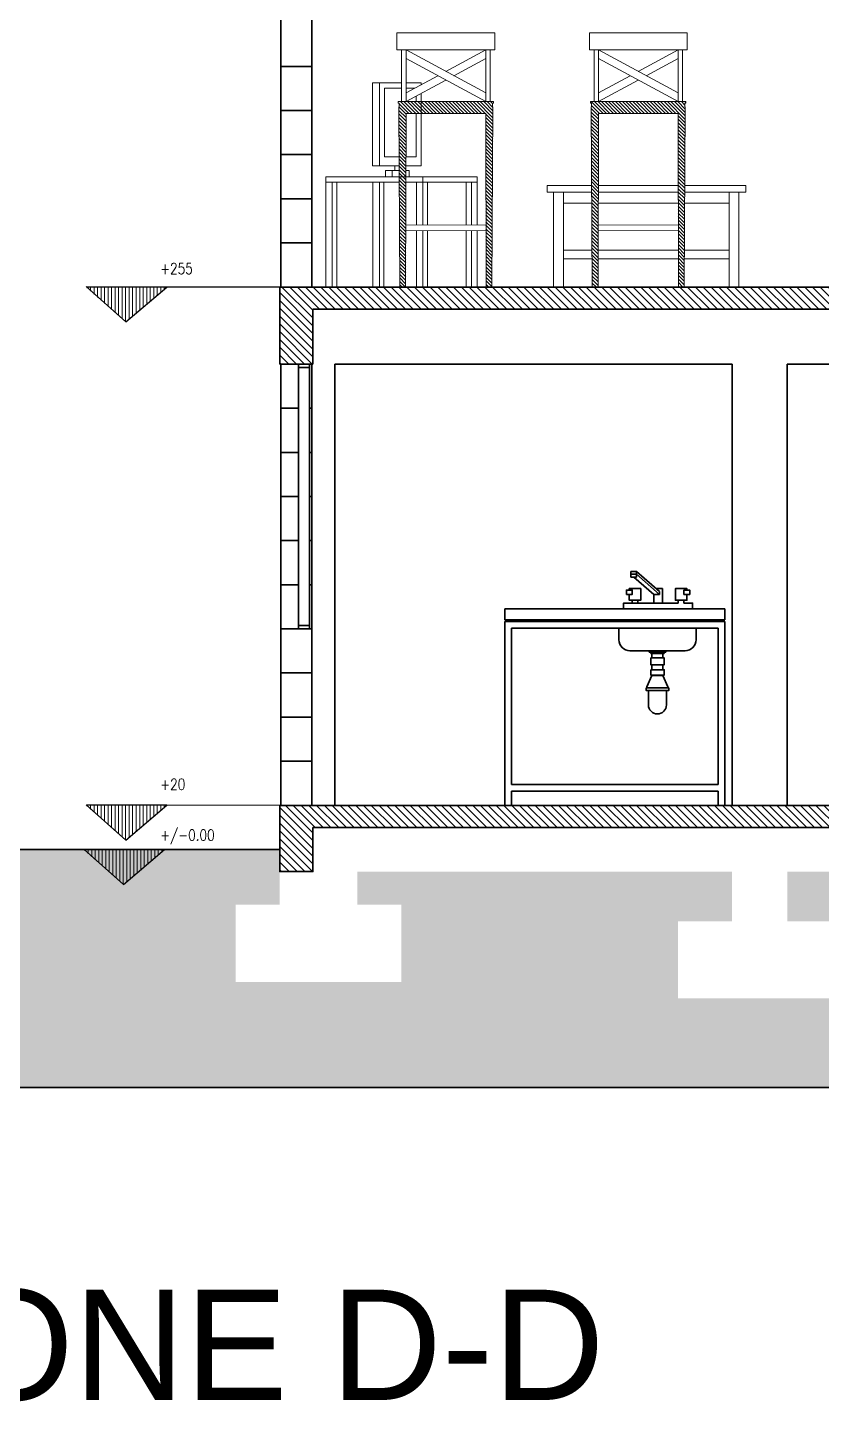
# Model space of a CAD drawing. Header units: metres. Extents: x -90 to 10476, y -9 to 23.
# Drawn here: x -35.09 to -31.49, y 2.4 to 8.62 of the extents above; entities that cross this region are included whole.
import ezdxf

# ---------------------------------------------------------------- set-up
doc = ezdxf.new("R2010")
doc.units = ezdxf.units.M
doc.header["$LTSCALE"] = 5
doc.header["$MEASUREMENT"] = 0
for name, color, linetype, lineweight in [('A-ANNO-NOTE', 7, 'Continuous', 35), ('A-ELEV-MBE1', 7, 'Continuous', 35), ('A-ELEV-PATT', 255, 'Continuous', 18), ('A-FURN', 253, 'Continuous', 18), ('A-SECT-MCUT', 7, 'Continuous', 35), ('A-SECT-PATT', 8, 'Continuous', 18)]:
    doc.layers.add(name, color=color, linetype=linetype, lineweight=lineweight)
doc.layers.add('quote', color=3, linetype='Continuous')
doc.layers.add('sezioni', color=1, linetype='Continuous')
doc.styles.add('E-ROMANS', font='romans.shx', dxfattribs={"width": 0.8})
doc.styles.get("Standard").update_dxf_attribs({"font": 'arial.ttf'})

msp = doc.modelspace()

# ---------------------------------------------------------------- hatches: boundary and pattern name
at = {"layer": 'A-ELEV-PATT'}
h = msp.add_hatch(dxfattribs=at)
h.set_pattern_fill('ANSI31', color=256, scale=0.005, angle=225, style=0)
h.set_pattern_definition([(270, (169.840012, -124.376377), (0.015875, -4e-17), [])])
h.paths.add_polyline_path([(-34.8273, 7.4472), (-34.6433, 7.2886), (-34.4594, 7.4472)])
h = msp.add_hatch(dxfattribs=at)
h.set_pattern_fill('ANSI31', color=256, scale=0.005, angle=225, style=0)
h.set_pattern_definition([(270, (169.840012, -126.725192), (0.015875, -4e-17), [])])
h.paths.add_polyline_path([(-34.8273, 5.0984), (-34.6433, 4.9398), (-34.4594, 5.0984)])
h = msp.add_hatch(dxfattribs=at)
h.set_pattern_fill('ANSI31', color=256, scale=0.005, angle=225, style=0)
h.set_pattern_definition([(270, (169.82906, -126.925708), (0.015875, -4e-17), [])])
h.paths.add_polyline_path([(-34.8383, 4.8979), (-34.6543, 4.7393), (-34.4703, 4.8979)])
at = {"layer": 'A-FURN'}
h = msp.add_hatch(dxfattribs=at)
h.set_pattern_fill('ANSI31', color=256, scale=0.0035, angle=90)
h.set_pattern_definition([(135, (0, -3e-15), (-0.007857724, -0.007857724), [])])
h.paths.add_polyline_path([(-32.9815, 8.264), (-32.9832, 8.264), (-32.9832, 8.2811), (-32.9788, 8.2811), (-32.9788, 8.2873), (-33.4106, 8.2873), (-33.4106, 8.2811), (-33.4062, 8.2811), (-33.4062, 8.264), (-33.408, 8.264), (-33.4028, 7.4474), (-33.3775, 7.4472), (-33.377, 7.4472), (-33.3753, 8.2337), (-33.0141, 8.2337), (-33.0124, 7.4472), (-32.9871, 7.4472)])
h.paths.add_polyline_path([(-32.1096, 8.264), (-32.1114, 8.264), (-32.1114, 8.2811), (-32.1069, 8.2811), (-32.1069, 8.2873), (-32.5388, 8.2873), (-32.5388, 8.2811), (-32.5343, 8.2811), (-32.5343, 8.264), (-32.5361, 8.264), (-32.531, 7.4474), (-32.5057, 7.4472), (-32.5051, 7.4472), (-32.5035, 8.2337), (-32.1422, 8.2337), (-32.1406, 7.4472), (-32.1152, 7.4472)])
at = {"layer": 'A-SECT-PATT'}
h = msp.add_hatch(dxfattribs=at)
h.set_pattern_fill('ANSI31', color=256, scale=0.2, angle=90, style=0)
h.set_pattern_definition([(135, (-41.889796, 1.858333), (-0.01767767, -0.01767767), [])])
h.paths.add_polyline_path([(-33.9475, 7.4472), (-33.9475, 7.0979), (-33.7975, 7.0979), (-33.7975, 7.3472), (-28.0475, 7.3472), (-28.0475, 7.0979), (-27.8975, 7.0979), (-27.8975, 7.4472)])
h = msp.add_hatch(dxfattribs=at)
h.set_pattern_fill('ANSI31', color=256, scale=0.2, angle=90, style=0)
h.set_pattern_definition([(135, (-41.889796, 1.858333), (-0.01767767, -0.01767767), [])])
h.paths.add_polyline_path([(-33.9475, 5.0979), (-33.9475, 4.7979), (-33.7975, 4.7979), (-33.7975, 4.9979), (-28.0475, 4.9979), (-28.0475, 4.7979), (-27.8975, 4.7979), (-27.8975, 5.0979)])
h = msp.add_hatch(dxfattribs=at)
h.set_pattern_fill('DOTS', color=256, angle=90, style=0)
h.set_pattern_definition([(360, (-37.087506, -8.525035), (0.03125, 0.0625), [0, -0.0625])])
h.paths.add_polyline_path([(-24.2721, 4.9272), (-24.7398, 4.9272), (-24.7398, 4.8979), (-27.8975, 4.8979), (-27.8975, 4.7979), (-27.8975, 4.6479), (-27.6983, 4.6479), (-27.6983, 4.2979), (-28.4483, 4.2979), (-28.4483, 4.6479), (-28.2492, 4.6479), (-28.2492, 4.7979), (-31.6475, 4.7979), (-31.6475, 4.5729), (-31.6018, 4.5729), (-31.3924, 4.5729), (-31.3924, 4.2229), (-32.1424, 4.2229), (-32.1424, 4.5729), (-31.9433, 4.5729), (-31.8975, 4.5729), (-31.8975, 4.7979), (-33.5958, 4.7979), (-33.5958, 4.6479), (-33.3967, 4.6479), (-33.3967, 4.2979), (-34.1467, 4.2979), (-34.1467, 4.6479), (-33.9475, 4.6479), (-33.9475, 4.7979), (-33.9475, 4.8979), (-37.0875, 4.8979), (-37.0875, 3.8188), (-24.2721, 3.8188)])
h.paths.add_polyline_path([(-28.077, 3.8514), (-27.8587, 3.8514), (-27.8587, 3.7364), (-28.077, 3.7364)], flags=9)
h.paths.add_polyline_path([(-31.8432, 3.8407), (-31.6322, 3.8407), (-31.6322, 3.7258), (-31.8432, 3.7258)], flags=9)
h.paths.add_polyline_path([(-33.9598, 3.8417), (-33.7415, 3.8417), (-33.7415, 3.7267), (-33.9598, 3.7267)], flags=9)

# ---------------------------------------------------------------- linework, layer by layer
at = {"layer": 'A-ANNO-NOTE'}
msp.add_line((-33.7975, 7.0979), (-33.9475, 7.0979), dxfattribs=at)
at = {"layer": 'A-ELEV-MBE1'}
for p, q in [((-33.9424, 8.4472), (-33.9424, 11.4472)), ((-33.8024, 8.8472), (-33.8024, 8.4472)), ((-33.9424, 8.4472), (-33.8924, 8.4472)), ((-33.8024, 8.4472), (-33.9424, 8.4472)), ((-33.8024, 8.4472), (-33.9424, 8.4472)), ((-33.8626, 8.4472), (-33.8126, 8.4472)), ((-33.9421, 5.8979), (-33.9421, 7.0992)), ((-33.8621, 5.8979), (-33.8621, 7.0979)), ((-33.8621, 7.0979), (-33.8121, 7.0979)), ((-33.8621, 7.0829), (-33.8121, 7.0829)), ((-33.8121, 5.8979), (-33.8121, 7.0979)), ((-33.8021, 6.0979), (-33.8021, 7.0979)), ((-33.6975, 7.0979), (-33.6975, 5.0979)), ((-33.9421, 6.9979), (-33.9421, 6.8979)), ((-33.9421, 6.8979), (-33.8621, 6.8979)), ((-33.9421, 6.6979), (-33.8621, 6.6979)), ((-33.8621, 6.6979), (-33.9421, 6.6979)), ((-33.9421, 6.4979), (-33.8621, 6.4979)), ((-33.8621, 6.4979), (-33.9421, 6.4979)), ((-33.9421, 6.2979), (-33.8621, 6.2979)), ((-33.8621, 6.2979), (-33.9421, 6.2979)), ((-32.3308, 6.1583), (-32.3569, 6.1583)), ((-32.3569, 6.1583), (-32.3569, 6.1453)), ((-32.3569, 6.1453), (-32.3308, 6.1453)), ((-32.3569, 6.1453), (-32.3569, 6.1322)), ((-32.3569, 6.1322), (-32.3308, 6.1322)), ((-32.3423, 6.1324), (-32.2525, 6.054)), ((-32.2265, 6.067), (-32.3308, 6.1583)), ((-32.3308, 6.1453), (-32.3308, 6.1583)), ((-32.3308, 6.1453), (-32.2265, 6.054)), ((-32.3308, 6.1322), (-32.3308, 6.1453)), ((-33.9421, 6.0979), (-33.8621, 6.0979)), ((-33.8621, 6.0979), (-33.9421, 6.0979)), ((-33.8121, 6.0979), (-33.8021, 6.0979)), ((-33.8021, 6.0979), (-33.8021, 5.8979)), ((-32.2525, 6.054), (-32.2265, 6.054)), ((-32.2525, 6.054), (-32.2525, 6.0149)), ((-32.2134, 6.0801), (-32.2413, 6.0801)), ((-32.2265, 6.054), (-32.2265, 6.067)), ((-32.2134, 6.0149), (-32.2134, 6.0801)), ((-32.928, 5.9888), (-31.9301, 5.9888)), ((-32.928, 5.9388), (-32.928, 5.9888)), ((-32.3504, 6.0149), (-32.3504, 6.0279)), ((-32.3243, 6.0279), (-32.3243, 6.0149)), ((-32.1417, 6.0279), (-32.1417, 6.0149)), ((-32.1156, 6.0149), (-32.1156, 6.0279)), ((-31.9301, 5.9388), (-31.9301, 5.9888)), ((-32.928, 5.9388), (-31.9301, 5.9388)), ((-32.928, 5.1623), (-32.928, 5.9308)), ((-32.928, 5.9308), (-32.4291, 5.9308)), ((-31.9301, 5.9308), (-32.4291, 5.9308)), ((-31.9301, 5.1623), (-31.9301, 5.9308)), ((-33.8021, 5.8979), (-33.9421, 5.8979)), ((-33.8621, 5.9129), (-33.8121, 5.9129)), ((-33.8621, 5.8979), (-33.8121, 5.8979)), ((-32.898, 5.1923), (-32.898, 5.9008)), ((-32.898, 5.9008), (-32.4291, 5.9008)), ((-31.9601, 5.9008), (-32.4291, 5.9008)), ((-31.9601, 5.1923), (-31.9601, 5.9008)), ((-32.2609, 5.766), (-32.2609, 5.7857)), ((-32.2609, 5.7125), (-32.2609, 5.7356)), ((-32.2109, 5.766), (-32.2109, 5.7857)), ((-32.2109, 5.7125), (-32.2109, 5.7356)), ((-32.2609, 5.6864), (-32.2609, 5.6883)), ((-32.2609, 5.6864), (-32.2109, 5.6864)), ((-32.2109, 5.6864), (-32.2109, 5.6883)), ((-32.2769, 5.6183), (-32.2769, 5.5531)), ((-32.195, 5.6183), (-32.195, 5.5531)), ((-32.898, 5.1923), (-31.9601, 5.1923)), ((-32.4291, 5.1923), (-32.898, 5.1923)), ((-32.928, 5.1623), (-32.928, 5.0979)), ((-32.898, 5.1623), (-32.898, 5.0979)), ((-32.4291, 5.1623), (-32.898, 5.1623)), ((-32.898, 5.1623), (-31.9601, 5.1623)), ((-32.4291, 5.1623), (-31.9601, 5.1623)), ((-31.9601, 5.1623), (-31.9601, 5.0979)), ((-31.9301, 5.1623), (-31.9301, 5.0979)), ((-33.9475, 4.8979), (-37.0875, 4.8979)), ((-24.2721, 3.8188), (-37.0875, 3.8188))]:
    msp.add_line(p, q, dxfattribs=at)
for points in [[(-31.8975, 7.0979), (-33.6975, 7.0979)], [(-31.6475, 7.0979), (-31.6475, 5.0979), (-31.8975, 5.0979), (-31.8975, 7.0979)], [(-28.2475, 7.0979), (-31.6475, 7.0979)], [(-33.8121, 6.8979), (-33.8021, 6.8979)], [(-33.8121, 6.6979), (-33.8021, 6.6979)], [(-33.8121, 6.4979), (-33.8021, 6.4979)], [(-33.8121, 6.2979), (-33.8021, 6.2979)], [(-32.3634, 6.0736), (-32.3634, 6.0801), (-32.3112, 6.0801), (-32.3112, 6.0279), (-32.3634, 6.0279), (-32.3634, 6.054)], [(-32.1025, 6.0736), (-32.1025, 6.0801), (-32.1547, 6.0801), (-32.1547, 6.0279), (-32.1025, 6.0279), (-32.1025, 6.054)], [(-32.1417, 6.0149), (-32.3895, 6.0149), (-32.3895, 5.9888), (-32.0765, 5.9888), (-32.0765, 6.0149), (-32.1156, 6.0149)], [(-32.4109, 5.9308), (-32.4109, 5.9388)], [(-32.0605, 5.9388), (-32.0605, 5.9308)], [(-32.2679, 5.7926), (-32.265, 5.7857), (-32.2359, 5.7857)], [(-32.2039, 5.7926), (-32.2069, 5.7857), (-32.2359, 5.7857)], [(-32.2609, 5.6864), (-32.2833, 5.635), (-32.2833, 5.6302), (-32.2833, 5.6302)], [(-32.2109, 5.6864), (-32.1885, 5.635), (-32.1885, 5.6302), (-32.1885, 5.6302)]]:
    msp.add_lwpolyline(points, dxfattribs=at)
for points in [[(-32.3765, 6.054), (-32.3765, 6.0736), (-32.3504, 6.0736), (-32.3504, 6.054)], [(-32.0895, 6.054), (-32.0895, 6.0736), (-32.1156, 6.0736), (-32.1156, 6.054)], [(-32.2733, 5.7983), (-32.1985, 5.7983), (-32.1985, 5.7926), (-32.2733, 5.7926)], [(-32.2665, 5.766), (-32.2054, 5.766), (-32.2054, 5.7356), (-32.2665, 5.7356)], [(-32.2665, 5.7125), (-32.2054, 5.7125), (-32.2054, 5.6883), (-32.2665, 5.6883)], [(-32.2869, 5.6302), (-32.185, 5.6302), (-32.185, 5.6183), (-32.2869, 5.6183)], [(-31.9601, 5.1623), (-32.4291, 5.1623), (-32.4291, 5.1623), (-31.9601, 5.1623)]]:
    msp.add_lwpolyline(points, close=True, dxfattribs=at)
msp.add_lwpolyline([(-32.0605, 5.9008), (-32.0605, 5.8483, -0.414214), (-32.1105, 5.7983), (-32.3609, 5.7983, -0.414214), (-32.4109, 5.8483), (-32.4109, 5.9008)], format="xyb", dxfattribs=at)
msp.add_arc((-32.2359, 5.5531), 0.0409, 180, 0, dxfattribs=at)
at = {"layer": 'A-FURN'}
for p, q in [((-33.3753, 8.5222), (-33.3753, 8.2873)), ((-33.3753, 8.5222), (-33.0141, 8.3269)), ((-33.3753, 8.4827), (-33.0141, 8.2873)), ((-33.1947, 8.4246), (-33.0141, 8.5222)), ((-33.1581, 8.4048), (-33.0141, 8.4827)), ((-33.0141, 8.5222), (-33.0141, 8.2873)), ((-32.9943, 8.2873), (-32.9943, 8.5222)), ((-32.5034, 8.5222), (-32.5034, 8.2873)), ((-32.5034, 8.5222), (-32.1423, 8.3269)), ((-32.5034, 8.4827), (-32.1423, 8.2873)), ((-32.3229, 8.4246), (-32.1423, 8.5222)), ((-32.2863, 8.4048), (-32.1423, 8.4827)), ((-32.1423, 8.5222), (-32.1423, 8.2873)), ((-32.1224, 8.2873), (-32.1224, 8.5222)), ((-33.4957, 8.3719), (-33.5277, 8.3719)), ((-33.5277, 8.3719), (-33.5277, 7.9967)), ((-33.3753, 8.3269), (-33.2313, 8.4048)), ((-33.3753, 8.2873), (-33.1947, 8.385)), ((-32.5034, 8.3269), (-32.3594, 8.4048)), ((-32.5034, 8.2873), (-32.3229, 8.385)), ((-33.4106, 8.2873), (-32.9788, 8.2873)), ((-33.4106, 8.2811), (-33.4106, 8.2873)), ((-32.9788, 8.2873), (-32.9788, 8.2811)), ((-32.5388, 8.2873), (-32.1069, 8.2873)), ((-32.5388, 8.2811), (-32.5388, 8.2873)), ((-32.1069, 8.2873), (-32.1069, 8.2811)), ((-33.4062, 8.2811), (-33.4106, 8.2811)), ((-33.4028, 7.4472), (-33.408, 8.264)), ((-33.408, 8.264), (-33.4062, 8.264)), ((-33.4062, 8.264), (-33.4062, 8.2811)), ((-33.3753, 8.2337), (-33.377, 7.4472)), ((-33.0141, 8.2337), (-33.3753, 8.2337)), ((-33.0124, 7.4471), (-33.0141, 8.2337)), ((-32.9815, 8.264), (-32.9871, 7.4472)), ((-32.9788, 8.2811), (-32.9832, 8.2811)), ((-32.9832, 8.2811), (-32.9832, 8.264)), ((-32.9832, 8.264), (-32.9815, 8.264)), ((-32.5343, 8.2811), (-32.5388, 8.2811)), ((-32.531, 7.4472), (-32.5361, 8.264)), ((-32.5361, 8.264), (-32.5343, 8.264)), ((-32.5343, 8.264), (-32.5343, 8.2811)), ((-32.5035, 8.2337), (-32.5051, 7.4472)), ((-32.1422, 8.2337), (-32.5035, 8.2337)), ((-32.1406, 7.4471), (-32.1422, 8.2337)), ((-32.1096, 8.264), (-32.1152, 7.4472)), ((-32.1069, 8.2811), (-32.1114, 8.2811)), ((-32.1114, 8.2811), (-32.1114, 8.264)), ((-32.1114, 8.264), (-32.1096, 8.264)), ((-33.5277, 7.9967), (-33.4957, 7.9967)), ((-33.4385, 7.9757), (-33.4685, 7.9757)), ((-33.4685, 7.9757), (-33.4685, 7.9472)), ((-33.4257, 7.9967), (-33.4257, 7.9757)), ((-33.7394, 7.4472), (-33.7394, 7.9472)), ((-33.7394, 7.9472), (-33.406, 7.9472)), ((-33.4058, 7.9222), (-33.7394, 7.9222)), ((-33.7094, 7.9222), (-33.7094, 7.4472)), ((-33.6894, 7.4472), (-33.6894, 7.9222)), ((-33.5254, 7.9222), (-33.5254, 7.4472)), ((-33.4954, 7.9222), (-33.4954, 7.4472)), ((-33.4754, 7.9222), (-33.4754, 7.4472)), ((-33.4685, 7.9472), (-33.4385, 7.9472)), ((-33.0534, 7.9222), (-33.376, 7.9222)), ((-33.3759, 7.9472), (-33.0534, 7.9472)), ((-33.2984, 7.9222), (-33.3284, 7.9222)), ((-33.3284, 7.9222), (-33.3284, 7.7283)), ((-33.2984, 7.9472), (-33.2984, 7.9222)), ((-33.2984, 7.9222), (-33.2984, 7.7284)), ((-33.2784, 7.9222), (-33.2784, 7.7284)), ((-33.1034, 7.7288), (-33.1034, 7.9222)), ((-33.0784, 7.9222), (-33.0784, 7.7288)), ((-33.0534, 7.9472), (-33.0534, 7.9222)), ((-33.0534, 7.9222), (-33.0534, 7.7289)), ((-33.3771, 7.7282), (-33.013, 7.729)), ((-33.377, 7.7022), (-33.013, 7.703)), ((-33.3284, 7.7023), (-33.3284, 7.4472)), ((-33.2984, 7.7024), (-33.2984, 7.4472)), ((-33.2784, 7.7024), (-33.2784, 7.4472)), ((-33.1034, 7.4472), (-33.1034, 7.7028)), ((-33.0784, 7.7028), (-33.0784, 7.4472)), ((-33.0534, 7.7029), (-33.0534, 7.4472)), ((-33.377, 7.4472), (-33.4028, 7.4474)), ((-33.0534, 7.4472), (-33.1034, 7.4472)), ((-32.9871, 7.4472), (-33.0124, 7.4471)), ((-32.5051, 7.4472), (-32.531, 7.4474)), ((-32.1152, 7.4472), (-32.1406, 7.4471))]:
    msp.add_line(p, q, dxfattribs=at)
at = {"layer": 'A-FURN', "color": 253}
for p, q in [((-32.7348, 7.9072), (-32.7355, 7.9062)), ((-32.7355, 7.9062), (-32.7355, 7.8782)), ((-32.7355, 7.8782), (-32.7347, 7.8772)), ((-32.7345, 7.9072), (-32.7348, 7.9072)), ((-32.7347, 7.8772), (-32.5337, 7.8772)), ((-32.5339, 7.9072), (-32.7345, 7.9072)), ((-32.7065, 7.4472), (-32.7065, 7.8772)), ((-32.6615, 7.8772), (-32.6615, 7.4472)), ((-32.1415, 7.9072), (-32.5042, 7.9072)), ((-32.5042, 7.8772), (-32.1415, 7.8772)), ((-32.1123, 7.8772), (-31.8363, 7.8772)), ((-31.8363, 7.9072), (-32.1121, 7.9072)), ((-31.9115, 7.4472), (-31.9115, 7.8772)), ((-31.8665, 7.8772), (-31.8665, 7.4472)), ((-31.8355, 7.9062), (-31.8363, 7.9072)), ((-31.8363, 7.8772), (-31.8355, 7.8782)), ((-31.8355, 7.8782), (-31.8355, 7.9062)), ((-32.5334, 7.8272), (-32.6615, 7.8272)), ((-32.1414, 7.8272), (-32.5043, 7.8272)), ((-31.9115, 7.8272), (-32.1126, 7.8272)), ((-32.5056, 7.7282), (-32.1412, 7.729)), ((-32.5056, 7.7022), (-32.1411, 7.703)), ((-32.532, 7.6142), (-32.6615, 7.6142)), ((-32.1409, 7.6142), (-32.5048, 7.6142)), ((-31.9115, 7.6142), (-32.1141, 7.6142)), ((-32.6615, 7.5748), (-32.5318, 7.5748)), ((-32.5049, 7.5748), (-32.1408, 7.5748)), ((-32.1143, 7.5748), (-31.9115, 7.5748))]:
    msp.add_line(p, q, dxfattribs=at)
at = {"layer": 'A-FURN', "color": 251, "true_color": 0x636466}
for p, q in [((-32.6615, 7.4472), (-32.7065, 7.4472)), ((-31.8665, 7.4472), (-31.9115, 7.4472))]:
    msp.add_line(p, q, dxfattribs=at)
at = {"layer": 'A-FURN'}
for points in [[(-33.4163, 8.5996), (-32.9731, 8.5996), (-32.9731, 8.5222), (-33.4163, 8.5222), (-33.4163, 8.5996)], [(-32.5445, 8.5996), (-32.1012, 8.5996), (-32.1012, 8.5222), (-32.5445, 8.5222), (-32.5445, 8.5996)], [(-33.3952, 8.5222), (-33.3952, 8.2873)], [(-32.5233, 8.5222), (-32.5233, 8.2873)], [(-33.4957, 8.3719), (-33.3952, 8.3719)], [(-33.4063, 7.9967), (-33.4957, 7.9967), (-33.4957, 8.3719)], [(-33.4725, 8.3479), (-33.3952, 8.3479)], [(-33.4066, 8.0378), (-33.4725, 8.0378), (-33.4725, 8.3479)], [(-33.3753, 8.3719), (-33.3072, 8.3719), (-33.3072, 8.3637)], [(-33.3753, 8.3479), (-33.3365, 8.3479)], [(-33.3072, 8.3242), (-33.3072, 7.9967), (-33.3758, 7.9967)], [(-33.3289, 8.3124), (-33.3289, 8.2873)], [(-33.3289, 8.2337), (-33.3289, 8.0378), (-33.3758, 8.0378)], [(-33.4385, 7.9757), (-33.4385, 7.9472), (-33.3616, 7.9472), (-33.3616, 7.9757), (-33.3759, 7.9757)], [(-33.4062, 7.9757), (-33.4385, 7.9757)]]:
    msp.add_lwpolyline(points, dxfattribs=at)
at = {"layer": 'A-SECT-MCUT'}
for p, q in [((-33.9475, 7.4472), (-27.8975, 7.4472)), ((-33.9475, 7.0979), (-33.9475, 7.4472)), ((-28.0475, 7.3472), (-33.7975, 7.3472)), ((-33.7975, 7.3472), (-33.7975, 7.0979)), ((-33.7975, 7.0979), (-33.9475, 7.0979))]:
    msp.add_line(p, q, dxfattribs=at)
for points in [[(-33.9424, 8.4472), (-33.8024, 8.4472), (-33.8024, 8.2472), (-33.9424, 8.2472)], [(-33.9424, 8.2472), (-33.8024, 8.2472), (-33.8024, 8.0472), (-33.9424, 8.0472)], [(-33.9424, 8.0472), (-33.8024, 8.0472), (-33.8024, 7.8472), (-33.9424, 7.8472)], [(-33.9424, 7.8472), (-33.8024, 7.8472), (-33.8024, 7.6472), (-33.9424, 7.6472)], [(-33.9424, 7.6472), (-33.8024, 7.6472), (-33.8024, 7.4472), (-33.9424, 7.4472)], [(-33.9421, 5.8979), (-33.8021, 5.8979), (-33.8021, 5.6979), (-33.9421, 5.6979)], [(-33.9421, 5.6979), (-33.8021, 5.6979), (-33.8021, 5.4979), (-33.9421, 5.4979)], [(-33.9421, 5.4979), (-33.8021, 5.4979), (-33.8021, 5.2979), (-33.9421, 5.2979)], [(-33.9421, 5.2979), (-33.8021, 5.2979), (-33.8021, 5.0979), (-33.9421, 5.0979)]]:
    msp.add_lwpolyline(points, close=True, dxfattribs=at)
for points in [[(-33.7975, 5.0979), (-33.7975, 5.0979), (-33.9475, 5.0979), (-33.9475, 4.7979), (-33.7975, 4.7979), (-33.7975, 4.9979)], [(-27.8975, 5.0979), (-33.9475, 5.0979)], [(-33.7975, 4.9979), (-28.0475, 4.9979)]]:
    msp.add_lwpolyline(points, dxfattribs=at)
at = {"layer": 'quote'}
for p, q in [((-34.8249, 7.449), (-34.6444, 7.289)), ((-34.4595, 7.4472), (-34.8229, 7.4472)), ((-34.6444, 7.289), (-34.4595, 7.4472)), ((-33.9475, 7.4472), (-34.4595, 7.4472)), ((-34.8249, 5.1002), (-34.6444, 4.9402)), ((-34.4595, 5.0984), (-34.8229, 5.0984)), ((-34.6444, 4.9402), (-34.4595, 5.0984)), ((-33.9475, 5.0979), (-34.4595, 5.0984)), ((-34.8339, 4.8979), (-34.6554, 4.7397)), ((-34.4705, 4.8979), (-34.8339, 4.8979)), ((-34.6554, 4.7397), (-34.4705, 4.8979))]:
    msp.add_line(p, q, dxfattribs=at)

# ---------------------------------------------------------------- texts
at = {"layer": 'quote', "char_height": 0.05, "attachment_point": 1, "style": 'E-ROMANS'}
for s, width, insert in [('+255', 0.00461, (-34.4891, 7.5557)), ('+20', 0.002538, (-34.4888, 5.2185))]:
    msp.add_mtext_dynamic_manual_height_columns(s, width=width, gutter_width=9, heights=[0], dxfattribs=dict(at, insert=insert))
at = {"layer": 'quote', "insert": (-34.4894, 4.9885), "char_height": 0.05, "attachment_point": 1, "style": 'E-ROMANS'}
msp.add_mtext('+/-0.00', dxfattribs=at)
at = {"layer": 'sezioni', "insert": (-36.9771, 2.9032), "char_height": 0.5, "attachment_point": 1}
msp.add_mtext_dynamic_manual_height_columns('SEZIONE D-D', width=5821.038399, gutter_width=12.5, heights=[0], dxfattribs=at)

doc.saveas('drawing.dxf')
